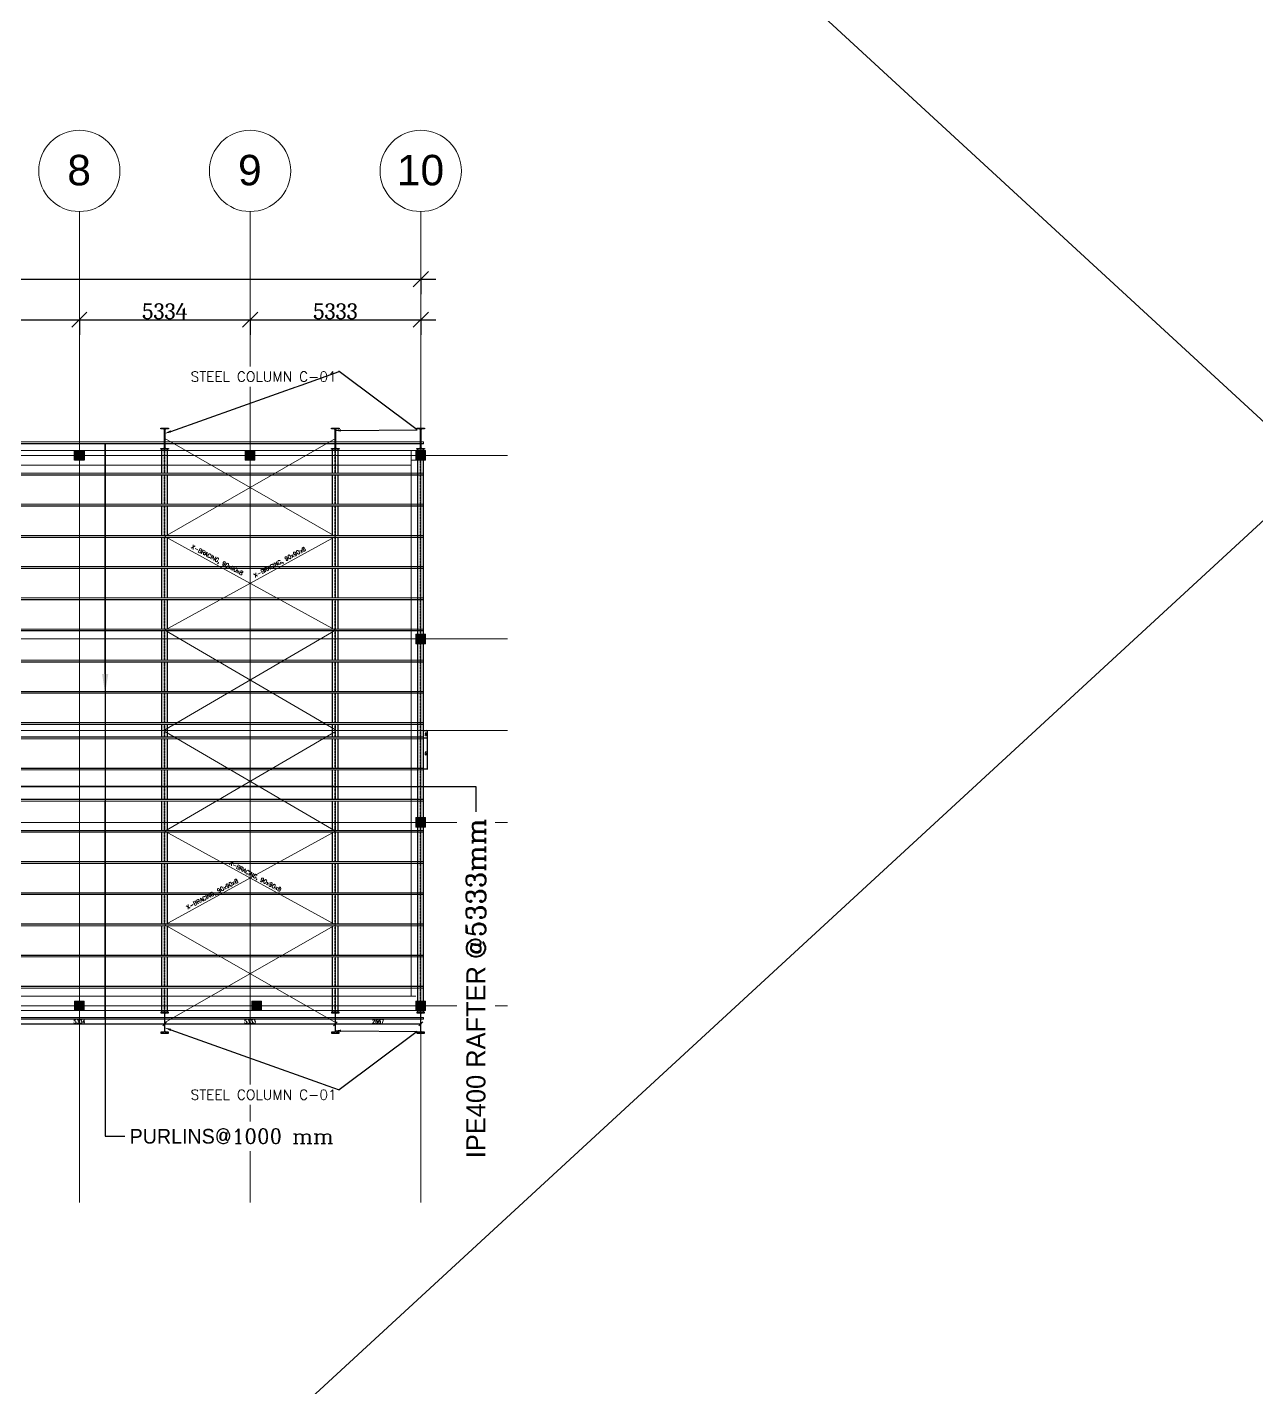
# Model space of a CAD drawing. Header units: millimetres. Extents: x -388065 to 2372687422, y -192755 to 667797.
# Drawn here: x 138765 to 177183, y -65192 to -22671 of the extents above; entities that cross this region are included whole.
import ezdxf
from ezdxf import colors
from ezdxf.entities.mleader import LeaderData, LeaderLine
from ezdxf.math import Vec2, Vec3

# ---------------------------------------------------------------- set-up
doc = ezdxf.new("R2010")
doc.units = ezdxf.units.MM
doc.linetypes.add('DASHED2', pattern=[0.375, 0.25, -0.125])
doc.linetypes.add('Grid Line 1_2_', pattern=[22.225, 12.7, -3.175, 3.175, -3.175])
for name, color, linetype, lineweight in [('A-ANNO-DIMS', 211, 'Continuous', 9), ('A-WALL', 113, 'Continuous', 9), ('BEAMS', 6, 'Continuous', 30), ('S-BEAM', 12, 'Continuous', 9), ('S-COLS', 52, 'Continuous', 9), ('S-GRID', 1, 'Continuous', 9), ('S-GRID-IDEN', 1, 'Continuous', 9), ('SLAB', 6, 'Continuous', 25), ('STR-STEEL_IN_SEC', 6, 'Continuous', 15), ('STR-TEXT', 7, 'Continuous', 9)]:
    doc.layers.add(name, color=color, linetype=linetype, lineweight=lineweight)
doc.styles.add('Arial', font='arial.ttf', dxfattribs={"height": 635})
doc.styles.add('Cambria_1', font='Cambria.ttf', dxfattribs={"height": 500})
doc.styles.add('DIM', font='ROMANS.SHX', dxfattribs={"width": 0.8})
doc.styles.add('MINA_MM_X-SEC', font='romans.shx', dxfattribs={"height": 125})
doc.styles.add('ROMANC', font='romanc', dxfattribs={"height": 0.3})
doc.dimstyles.new('D100-1-20', dxfattribs={"dimtxt": 50, "dimasz": 15, "dimexe": 10, "dimexo": 10, "dimgap": 15, "dimtad": 1, "dimdec": 0, "dimzin": 13, "dimdsep": 46, "dimtxsty": 'DIM', "dimblk1": 'OBLIQUE', "dimblk2": 'OBLIQUE', "dimsah": 1, "dimcen": 0, "dimdle": 10, "dimclrd": 8, "dimclre": 8, "dimclrt": 6, "dimadec": 0, "dimazin": 0, "dimtfac": 1, "dimtdec": 0, "dimtix": 1, "dimtmove": 2, "dimatfit": 3, "dimldrblk": 'OBLIQUE', "dimfxl": 1, "dimtolj": 1, "dimtzin": 13, "dimarcsym": 0})
doc.dimstyles.new('Linear_-_Cambria_2_5mm', dxfattribs={"dimscale": 304.8, "dimtxt": 500, "dimasz": 1.5625, "dimexe": 1.5625, "dimexo": 1.041667, "dimgap": 0, "dimtad": 1, "dimdec": 0, "dimzin": 0, "dimdsep": 46, "dimtxsty": 'Cambria_1', "dimblk1": 'OBLIQUE', "dimblk2": 'OBLIQUE', "dimsah": 1, "dimcen": 0.09, "dimdle": 1.5625, "dimazin": 0, "dimtfac": 1, "dimtdec": 0, "dimtix": 1, "dimtmove": 0, "dimatfit": 3, "dimfxl": 1, "dimtvp": 1, "dimtolj": 1, "dimtzin": 0, "dimarcsym": 2})

# ---------------------------------------------------------------- blocks, each defined once
blk = doc.blocks.new('L-Angles - CAE50x3-457353-Roof')
at = {"layer": 'S-BEAM'}
for p, q in [((35699, 31382), (-12481, 31382)), ((-12481, 31333), (35699, 31333)), ((23525, 31322), (20532, 31322)), ((26525, 31322), (23532, 31322)), ((29525, 31322), (26532, 31322)), ((32525, 31322), (29532, 31322)), ((35525, 31322), (32532, 31322)), ((35699, 31322), (35525, 31322)), ((35699, 31382), (35699, 31333)), ((35699, 31333), (35699, 31322))]:
    blk.add_line(p, q, dxfattribs=at)
blk = doc.blocks.new('Grid - Grid Head - Circle-14747-Furniture Plan')
at = {"layer": 'S-GRID-IDEN'}
blk.add_circle((0, 0), 6.35, dxfattribs=at)
blk = doc.blocks.new('_OBLIQUE')
at = {"color": 0, "linetype": 'ByBlock'}
blk.add_line((-0.5, -0.5), (0.5, 0.5), dxfattribs=at)
blk = doc.blocks.new('*D469')
at = {"layer": 'A-ANNO-DIMS', "color": 0, "lineweight": -2, "transparency": 16777216}
for p, q in [((130409, 13532), (136694, 13532)), ((130885, 13552), (130885, 13056)), ((136218, 13552), (136218, 13056))]:
    blk.add_line(p, q, dxfattribs=at)
at = {"layer": 'Defpoints', "color": 0, "transparency": 16777216}
for p in [(130885, 13869), (136218, 13869), (136218, 13532)]:
    blk.add_point(p, dxfattribs=at)
at = {"layer": 'A-ANNO-DIMS', "color": 0, "lineweight": -2, "transparency": 16777216, "xscale": 476.2499999999999, "yscale": 476.2499999999999, "zscale": 476.2499999999999, "rotation": 180}
blk.add_blockref('_OBLIQUE', (130885, 13532), dxfattribs=at)
at = {"layer": 'A-ANNO-DIMS', "color": 0, "lineweight": -2, "transparency": 16777216, "xscale": 476.2499999999999, "yscale": 476.2499999999999, "zscale": 476.2499999999999}
blk.add_blockref('_OBLIQUE', (136218, 13532), dxfattribs=at)
at = {"layer": 'A-ANNO-DIMS', "color": 0, "transparency": 16777216, "insert": (133552, 13794), "char_height": 500, "width": 1558.03, "attachment_point": 5, "style": 'Cambria_1'}
blk.add_mtext('\\A1;5333', dxfattribs=at)
blk = doc.blocks.new('*D470')
at = {"layer": 'A-ANNO-DIMS', "color": 0, "lineweight": -2, "transparency": 16777216}
for p, q in [((135742, 13532), (142028, 13532)), ((136218, 13552), (136218, 13056)), ((141552, 13552), (141552, 13056))]:
    blk.add_line(p, q, dxfattribs=at)
at = {"layer": 'Defpoints', "color": 0, "transparency": 16777216}
for p in [(136218, 13869), (141552, 13869), (141552, 13532)]:
    blk.add_point(p, dxfattribs=at)
at = {"layer": 'A-ANNO-DIMS', "color": 0, "lineweight": -2, "transparency": 16777216, "xscale": 476.2499999999999, "yscale": 476.2499999999999, "zscale": 476.2499999999999, "rotation": 180}
blk.add_blockref('_OBLIQUE', (136218, 13532), dxfattribs=at)
at = {"layer": 'A-ANNO-DIMS', "color": 0, "lineweight": -2, "transparency": 16777216, "xscale": 476.2499999999999, "yscale": 476.2499999999999, "zscale": 476.2499999999999}
blk.add_blockref('_OBLIQUE', (141552, 13532), dxfattribs=at)
at = {"layer": 'A-ANNO-DIMS', "color": 0, "transparency": 16777216, "insert": (138885, 13794), "char_height": 500, "width": 1558.03, "attachment_point": 5, "style": 'Cambria_1'}
blk.add_mtext('\\A1;5334', dxfattribs=at)
blk = doc.blocks.new('*D471')
at = {"layer": 'A-ANNO-DIMS', "color": 0, "lineweight": -2, "transparency": 16777216}
for p, q in [((141075, 13532), (147361, 13532)), ((141552, 13552), (141552, 13056)), ((146885, 13552), (146885, 13056))]:
    blk.add_line(p, q, dxfattribs=at)
at = {"layer": 'Defpoints', "color": 0, "transparency": 16777216}
for p in [(141552, 13869), (146885, 13869), (146885, 13532)]:
    blk.add_point(p, dxfattribs=at)
at = {"layer": 'A-ANNO-DIMS', "color": 0, "lineweight": -2, "transparency": 16777216, "xscale": 476.2499999999999, "yscale": 476.2499999999999, "zscale": 476.2499999999999, "rotation": 180}
blk.add_blockref('_OBLIQUE', (141552, 13532), dxfattribs=at)
at = {"layer": 'A-ANNO-DIMS', "color": 0, "lineweight": -2, "transparency": 16777216, "xscale": 476.2499999999999, "yscale": 476.2499999999999, "zscale": 476.2499999999999}
blk.add_blockref('_OBLIQUE', (146885, 13532), dxfattribs=at)
at = {"layer": 'A-ANNO-DIMS', "color": 0, "transparency": 16777216, "insert": (144218, 13794), "char_height": 500, "width": 1558.03, "attachment_point": 5, "style": 'Cambria_1'}
blk.add_mtext('\\A1;5333', dxfattribs=at)
blk = doc.blocks.new('*D472')
at = {"layer": 'A-ANNO-DIMS', "color": 0, "lineweight": -2, "transparency": 16777216}
for p, q in [((98409, 14802), (147361, 14802)), ((98885, 14822), (98885, 14326)), ((146885, 14822), (146885, 14326))]:
    blk.add_line(p, q, dxfattribs=at)
at = {"layer": 'Defpoints', "color": 0, "transparency": 16777216}
for p in [(98885, 15139), (146885, 15139), (146885, 14802)]:
    blk.add_point(p, dxfattribs=at)
at = {"layer": 'A-ANNO-DIMS', "color": 0, "lineweight": -2, "transparency": 16777216, "xscale": 476.2499999999999, "yscale": 476.2499999999999, "zscale": 476.2499999999999, "rotation": 180}
blk.add_blockref('_OBLIQUE', (98885, 14802), dxfattribs=at)
at = {"layer": 'A-ANNO-DIMS', "color": 0, "lineweight": -2, "transparency": 16777216, "xscale": 476.2499999999999, "yscale": 476.2499999999999, "zscale": 476.2499999999999}
blk.add_blockref('_OBLIQUE', (146885, 14802), dxfattribs=at)
at = {"layer": 'A-ANNO-DIMS', "color": 0, "transparency": 16777216, "insert": (122885, 15055), "char_height": 500, "width": 2021.5, "attachment_point": 5, "style": 'Cambria_1'}
blk.add_mtext('\\A1;48000', dxfattribs=at)
blk = doc.blocks.new('jjjjhhhhh')
at = {"layer": 'S-COLS'}
blk.add_hatch(color=256, dxfattribs=at).paths.add_polyline_path([(136068, 9439), (136368, 9439), (136368, 9139), (136068, 9139)])
for points in [[(141657, 9139), (141702, 9139), (141702, 9439), (141402, 9439), (141402, 9139)], [(147010, 9139), (147035, 9139), (147035, 9439), (146735, 9439), (146735, 9139)], [(146735, 3406), (147035, 3406), (147035, 3706), (146735, 3706)], [(147009, -2327), (147035, -2327), (147035, -2027), (146735, -2027), (146735, -2327), (146863, -2327)], [(136368, -8061), (136368, -7761), (136068, -7761), (136068, -8061)], [(141605, -8061), (141905, -8061), (141905, -7761), (141605, -7761), (141605, -8036)], [(146735, -8061), (147035, -8061), (147035, -7761), (146735, -7761), (146735, -8036)]]:
    blk.add_hatch(color=256, dxfattribs=at).paths.add_polyline_path(points, flags=0)
at = {"layer": 'A-WALL'}
for p, q in [((141402, 9139), (141402, 9439)), ((141702, 9439), (141702, 9139)), ((146735, 9139), (146735, 9414)), ((141702, 9139), (141402, 9139)), ((147035, 9139), (146735, 9139)), ((146735, 3406), (146735, 3706)), ((146735, 3706), (147035, 3706)), ((147035, 3406), (146735, 3406)), ((146735, -2327), (146735, -2027)), ((146735, -2027), (147035, -2027)), ((147035, -2327), (146735, -2327)), ((136068, -8061), (136068, -7761)), ((136068, -7761), (136368, -7761)), ((136368, -7761), (136368, -8061)), ((141605, -8061), (141605, -7761)), ((141605, -7761), (141905, -7761)), ((141905, -7761), (141905, -8061)), ((146735, -8036), (146735, -7761)), ((146735, -7761), (147035, -7761))]:
    blk.add_line(p, q, dxfattribs=at)
at = {"layer": 'A-WALL', "lineweight": 25}
blk.add_line((147035, -8061), (146785, -8061), dxfattribs=at)
at = {"layer": 'S-COLS', "lineweight": 15}
for p, q in [((136368, 9439), (136068, 9439)), ((136068, 9439), (136068, 9139)), ((136368, 9139), (136368, 9439)), ((136368, 9139), (136368, 9439)), ((141702, 9439), (141402, 9439)), ((147035, 9439), (146735, 9439)), ((147035, 9139), (147035, 9439)), ((136068, 9139), (136368, 9139)), ((147035, 3406), (147035, 3706)), ((147035, -2327), (147035, -2027)), ((136068, -8061), (136368, -8061)), ((141605, -8061), (141905, -8061)), ((146735, -8061), (147035, -8061)), ((147035, -8061), (147035, -7761))]:
    blk.add_line(p, q, dxfattribs=at)
at = {"layer": 'S-COLS'}
for p, q in [((141402, 9439), (141402, 9414)), ((141402, 9414), (141402, 9139)), ((141702, 9414), (141702, 9439)), ((141702, 9139), (141702, 9414)), ((146735, 9439), (146735, 9414)), ((146735, 9414), (146735, 9139)), ((141402, 9139), (141702, 9139)), ((146735, 9139), (147010, 9139)), ((147010, 9139), (147035, 9139)), ((147010, 3706), (146735, 3706)), ((146735, 3706), (146735, 3406)), ((146735, 3406), (147010, 3406)), ((147035, 3706), (147010, 3706)), ((147010, 3406), (147035, 3406)), ((147010, -2027), (146735, -2027)), ((146735, -2027), (146735, -2327)), ((147035, -2027), (147010, -2027)), ((146735, -2327), (147010, -2327)), ((147010, -2327), (147035, -2327)), ((136368, -7761), (136068, -7761)), ((136068, -7761), (136068, -8036)), ((136068, -8036), (136068, -8061)), ((136368, -8036), (136368, -7761)), ((136368, -8061), (136368, -8036)), ((141905, -7761), (141605, -7761)), ((141605, -7761), (141605, -8036)), ((141605, -8036), (141605, -8061)), ((141905, -8036), (141905, -7761)), ((141905, -8061), (141905, -8036)), ((147010, -7761), (146735, -7761)), ((146735, -7761), (146735, -8036)), ((146735, -8036), (146735, -8061)), ((147035, -7761), (147010, -7761))]:
    blk.add_line(p, q, dxfattribs=at)
at = {"layer": 'SLAB'}
blk.add_lwpolyline([(136068, 9439), (136368, 9439), (136368, 9139), (136068, 9139)], close=True, dxfattribs=at)
blk = doc.blocks.new('IPE 400')
at = {"layer": 'BEAMS'}
for points in [[(108971, -36608), (108971, -35854)], [(109151, -36608), (109151, -35854)], [(108971, -37582), (108971, -36668)], [(109151, -37582), (109151, -36668)], [(108971, -38556), (108971, -37642)], [(109151, -38556), (109151, -37642)], [(108971, -39530), (108971, -38616)], [(109151, -39530), (109151, -38616)], [(108971, -40504), (108971, -39590)], [(109151, -40504), (109151, -39590)], [(108971, -41478), (108971, -40564)], [(109151, -41478), (109151, -40564)], [(108971, -42452), (108971, -41538)], [(109151, -42452), (109151, -41538)], [(108971, -43426), (108971, -42512)], [(109151, -43426), (109151, -42512)], [(108971, -44400), (108971, -43486)], [(109151, -44400), (109151, -43486)], [(108971, -44848), (108971, -44460)], [(109151, -44848), (109151, -44460)], [(108971, -45823), (108971, -44908)], [(109151, -45823), (109151, -44908)], [(108971, -46797), (108971, -45882)], [(109151, -46797), (109151, -45882)], [(108971, -47771), (108971, -46857)], [(109151, -47771), (109151, -46857)], [(108971, -48745), (108971, -47831)], [(109151, -48745), (109151, -47831)], [(108971, -49719), (108971, -48805)], [(109151, -49719), (109151, -48805)], [(108971, -50693), (108971, -49779)], [(109151, -50693), (109151, -49779)], [(108971, -51667), (108971, -50753)], [(109151, -51667), (109151, -50753)], [(108971, -52641), (108971, -51727)], [(109151, -52641), (109151, -51727)], [(108971, -53454), (108971, -52701)], [(109151, -53454), (109151, -52701)]]:
    blk.add_lwpolyline(points, dxfattribs=at)
at = {"layer": 'BEAMS', "linetype": 'DASHED2'}
for points in [[(109056, -36608), (109056, -35854)], [(109065, -36608), (109065, -35854)], [(109056, -37582), (109056, -36668)], [(109065, -37582), (109065, -36668)], [(109056, -38556), (109056, -37642)], [(109065, -38556), (109065, -37642)], [(109056, -39530), (109056, -38616)], [(109065, -39530), (109065, -38616)], [(109056, -40504), (109056, -39590)], [(109065, -40504), (109065, -39590)], [(109056, -41478), (109056, -40564)], [(109065, -41478), (109065, -40564)], [(109056, -42452), (109056, -41538)], [(109065, -42452), (109065, -41538)], [(109056, -43426), (109056, -42512)], [(109065, -43426), (109065, -42512)], [(109056, -44400), (109056, -43486)], [(109065, -44400), (109065, -43486)], [(109056, -44848), (109056, -44460)], [(109065, -44848), (109065, -44460)], [(109056, -45823), (109056, -44908)], [(109065, -45823), (109065, -44908)], [(109056, -46797), (109056, -45882)], [(109065, -46797), (109065, -45882)], [(109056, -47771), (109056, -46857)], [(109065, -47771), (109065, -46857)], [(109056, -48745), (109056, -47831)], [(109065, -48745), (109065, -47831)], [(109056, -49719), (109056, -48805)], [(109065, -49719), (109065, -48805)], [(109056, -50693), (109056, -49779)], [(109065, -50693), (109065, -49779)], [(109056, -51667), (109056, -50753)], [(109065, -51667), (109065, -50753)], [(109056, -52641), (109056, -51727)], [(109065, -52641), (109065, -51727)], [(109056, -53454), (109056, -52701)], [(109065, -53454), (109065, -52701)]]:
    blk.add_lwpolyline(points, dxfattribs=at)
blk = doc.blocks.new('*D269')
at = {"layer": 'BEAMS', "color": 8, "lineweight": -3, "transparency": 16777216}
blk.add_line((137717, -53818), (143071, -53818), dxfattribs=at)
at = {"layer": 'BEAMS', "color": 8, "lineweight": -2, "transparency": 16777216}
for p, q in [((137727, -53764), (137727, -53828)), ((143061, -53764), (143061, -53828))]:
    blk.add_line(p, q, dxfattribs=at)
at = {"layer": 'Defpoints', "color": 0, "transparency": 16777216}
for p in [(137727, -53754), (143061, -53754), (143061, -53818)]:
    blk.add_point(p, dxfattribs=at)
at = {"layer": 'BEAMS', "color": 8, "lineweight": -3, "transparency": 16777216, "xscale": 120, "yscale": 120, "zscale": 120, "rotation": 180}
blk.add_blockref('_OBLIQUE', (137727, -53818), dxfattribs=at)
at = {"layer": 'BEAMS', "color": 8, "lineweight": -3, "transparency": 16777216, "xscale": 120, "yscale": 120, "zscale": 120}
blk.add_blockref('_OBLIQUE', (143061, -53818), dxfattribs=at)
at = {"layer": 'BEAMS', "color": 6, "transparency": 16777216, "insert": (140394, -53743), "char_height": 120, "attachment_point": 5, "style": 'DIM'}
blk.add_mtext('\\A1;5334', dxfattribs=at)
blk = doc.blocks.new('*D270')
at = {"layer": 'BEAMS', "color": 8, "lineweight": -3, "transparency": 16777216}
blk.add_line((143051, -53818), (148404, -53818), dxfattribs=at)
at = {"layer": 'BEAMS', "color": 8, "lineweight": -2, "transparency": 16777216}
for p, q in [((143061, -53764), (143061, -53828)), ((148394, -53764), (148394, -53828))]:
    blk.add_line(p, q, dxfattribs=at)
at = {"layer": 'Defpoints', "color": 0, "transparency": 16777216}
for p in [(143061, -53754), (148394, -53754), (148394, -53818)]:
    blk.add_point(p, dxfattribs=at)
at = {"layer": 'BEAMS', "color": 8, "lineweight": -3, "transparency": 16777216, "xscale": 120, "yscale": 120, "zscale": 120, "rotation": 180}
blk.add_blockref('_OBLIQUE', (143061, -53818), dxfattribs=at)
at = {"layer": 'BEAMS', "color": 8, "lineweight": -3, "transparency": 16777216, "xscale": 120, "yscale": 120, "zscale": 120}
blk.add_blockref('_OBLIQUE', (148394, -53818), dxfattribs=at)
at = {"layer": 'BEAMS', "color": 6, "transparency": 16777216, "insert": (145727, -53743), "char_height": 120, "attachment_point": 5, "style": 'DIM'}
blk.add_mtext('\\A1;5333', dxfattribs=at)
blk = doc.blocks.new('*D271')
at = {"layer": 'BEAMS', "color": 8, "lineweight": -3, "transparency": 16777216}
blk.add_line((148384, -53818), (151071, -53818), dxfattribs=at)
at = {"layer": 'BEAMS', "color": 8, "lineweight": -2, "transparency": 16777216}
for p, q in [((148394, -53764), (148394, -53828)), ((151061, -53764), (151061, -53828))]:
    blk.add_line(p, q, dxfattribs=at)
at = {"layer": 'Defpoints', "color": 0, "transparency": 16777216}
for p in [(148394, -53754), (151061, -53754), (151061, -53818)]:
    blk.add_point(p, dxfattribs=at)
at = {"layer": 'BEAMS', "color": 8, "lineweight": -3, "transparency": 16777216, "xscale": 120, "yscale": 120, "zscale": 120, "rotation": 180}
blk.add_blockref('_OBLIQUE', (148394, -53818), dxfattribs=at)
at = {"layer": 'BEAMS', "color": 8, "lineweight": -3, "transparency": 16777216, "xscale": 120, "yscale": 120, "zscale": 120}
blk.add_blockref('_OBLIQUE', (151061, -53818), dxfattribs=at)
at = {"layer": 'BEAMS', "color": 6, "transparency": 16777216, "insert": (149727, -53743), "char_height": 120, "attachment_point": 5, "style": 'DIM'}
blk.add_mtext('\\A1;2667', dxfattribs=at)
blk = doc.blocks.new('*D273')
at = {"layer": 'BEAMS', "color": 8, "lineweight": -2, "transparency": 16777216}
for p, q in [((151262, -44644), (151262, -44888)), ((151161, -44654), (151272, -44654)), ((151161, -44878), (151272, -44878))]:
    blk.add_line(p, q, dxfattribs=at)
at = {"layer": 'Defpoints', "color": 0, "transparency": 16777216}
for p in [(151151, -44654), (151151, -44878), (151262, -44878)]:
    blk.add_point(p, dxfattribs=at)
at = {"layer": 'BEAMS', "color": 8, "lineweight": -2, "transparency": 16777216, "xscale": 15, "yscale": 15, "zscale": 15}
for p, rotation in [((151262, -44654), 90), ((151262, -44878), 270)]:
    blk.add_blockref('_OBLIQUE', p, dxfattribs=dict(at, rotation=rotation))
at = {"layer": 'BEAMS', "color": 6, "transparency": 16777216, "insert": (151222, -44766), "char_height": 50, "attachment_point": 5, "rotation": 90, "style": 'DIM'}
blk.add_mtext('\\A1;224', dxfattribs=at)
blk = doc.blocks.new('*D274')
at = {"layer": 'BEAMS', "color": 8, "lineweight": -2, "transparency": 16777216}
for p, q in [((151161, -44878), (151272, -44878)), ((151262, -44868), (151262, -45862)), ((151161, -45852), (151272, -45852))]:
    blk.add_line(p, q, dxfattribs=at)
at = {"layer": 'Defpoints', "color": 0, "transparency": 16777216}
for p in [(151151, -44878), (151151, -45852), (151262, -45852)]:
    blk.add_point(p, dxfattribs=at)
at = {"layer": 'BEAMS', "color": 8, "lineweight": -2, "transparency": 16777216, "xscale": 15, "yscale": 15, "zscale": 15}
for p, rotation in [((151262, -44878), 90), ((151262, -45852), 270)]:
    blk.add_blockref('_OBLIQUE', p, dxfattribs=dict(at, rotation=rotation))
at = {"layer": 'BEAMS', "color": 6, "transparency": 16777216, "insert": (151222, -45365), "char_height": 50, "attachment_point": 5, "rotation": 90, "style": 'DIM'}
blk.add_mtext('\\A1;974', dxfattribs=at)
blk = doc.blocks.new('jjhjh')
at = {"layer": 'S-GRID', "color": 3, "linetype": 'Grid Line 1_2_'}
for p, q in [((136218.1, 16912.2), (136218.1, -14055.5)), ((141551.7, 16912.2), (141551.7, -14055.5)), ((146885.1, 16912.2), (146885.1, -14055.5)), ((149594.5, 9289.3), (93146.8, 9289.3)), ((149594.5, 3556), (93146.8, 3556)), ((149594.5, 689.3), (93146.8, 689.3)), ((149594.5, -2177.4), (93146.8, -2177.4)), ((149594.5, -7910.7), (93146.8, -7910.7))]:
    blk.add_line(p, q, dxfattribs=at)
at = {"layer": 'S-GRID-IDEN', "color": 3, "xscale": 199.9999999999999, "yscale": 199.9999999999999, "zscale": 199.9999999999999, "rotation": 180}
for p in [(136218.1, 18182.2), (141551.7, 18182.2), (146885.1, 18182.2)]:
    blk.add_blockref('Grid - Grid Head - Circle-14747-Furniture Plan', p, dxfattribs=at)
at = {"layer": 'S-GRID-IDEN', "color": 3, "char_height": 952.5, "attachment_point": 1, "style": 'Arial'}
for s, insert, width in [('8', (135841.3, 18684), 897.89), ('9', (141175, 18684), 897.89), ('10', (146137.3, 18684), 1795.78)]:
    blk.add_mtext(s, dxfattribs=dict(at, insert=insert, width=width))
at = {"layer": 'A-ANNO-DIMS'}
for base, p1, p2, override, picture, middle in [((146885.1, 14802.3), (98885.1, 15139.1), (146885.1, 15139.1), {"dimpost": '<>', "dimfxl": 48000}, '*D472', (122885.1, 15055.2)), ((136218.1, 13532.3), (130885.1, 13869.1), (136218.1, 13869.1), {"dimpost": '<>', "dimfxl": 5333}, '*D469', (133551.6, 13794.2)), ((141551.7, 13532.3), (136218.1, 13869.1), (141551.7, 13869.1), {"dimpost": '<>', "dimfxl": 5333.666}, '*D470', (138884.9, 13794.2)), ((146885.1, 13532.3), (141551.7, 13869.1), (146885.1, 13869.1), {"dimpost": '<>', "dimfxl": 5333.333}, '*D471', (144218.4, 13794.2))]:
    dim = blk.add_linear_dim(base=base, p1=p1, p2=p2, dimstyle='Linear_-_Cambria_2_5mm', override=override, dxfattribs=at)
    dim.commit()
    dim.dimension.update_dxf_attribs({"geometry": picture, "text_midpoint": middle})

msp = doc.modelspace()

# ---------------------------------------------------------------- linework, layer by layer
at = {"layer": 'A-WALL'}
for p, q in [((102910.7603, -35904.4213), (150760.7603, -35904.4213)), ((150760.7483, -35904.4213), (150760.7483, -40432.1335)), ((150760.7603, -35904.4213), (150760.7603, -36354.4213)), ((150760.7603, -36354.4213), (103360.7603, -36354.4213)), ((103360.7603, -52954.4213), (150910.7603, -52954.4213)), ((150760.7603, -53404.4213), (102910.7603, -53404.4213))]:
    msp.add_line(p, q, dxfattribs=at)
at = {"layer": 'BEAMS'}
msp.add_lwpolyline([(151019.6418, -35832.4838, 0.4142135624), (151053.7668, -35798.3588), (151053.7668, -35260.4838, 0.4142135624), (151019.6418, -35226.3588), (150941.5877, -35226.3588), (150941.5877, -35204.4213), (151179.921, -35204.4213), (151179.921, -35226.3588), (151101.8668, -35226.3588, 0.4142135624), (151067.7418, -35260.4838), (151067.7418, -35798.3588, 0.4142135624), (151101.8668, -35832.4838), (151179.921, -35832.4838), (151179.921, -35854.4213), (150941.5877, -35854.4213), (150941.5877, -35832.4838)], format="xyb", close=True, dxfattribs=at)
at = {"layer": 'S-BEAM'}
for p, q in [((150960.7573, -35904.4213), (150760.7603, -35904.4213)), ((151060.7603, -35904.4213), (151000.7573, -35904.4213)), ((151210.7603, -35904.4213), (151060.7603, -35904.4213)), ((150760.7603, -36204.4213), (150910.7603, -36204.4213)), ((150760.7603, -53404.4213), (150960.7573, -53404.4213)), ((151000.7573, -53404.4213), (151060.7603, -53404.4213)), ((151060.7603, -53404.4213), (151210.7603, -53404.4213))]:
    msp.add_line(p, q, dxfattribs=at)

# ---------------------------------------------------------------- block references
at = {"layer": 'BEAMS'}
for name, p in [('jjhjh', (4175.7015, -45343.7216)), ('jjjjhhhhh', (4175.6985, -45343.7216))]:
    msp.add_blockref(name, p, dxfattribs=at)
at = {"layer": 'S-BEAM'}
msp.add_blockref('L-Angles - CAE50x3-457353-Roof', (115452.0813, -67015.7212), dxfattribs=at)

# ---------------------------------------------------------------- dimensions: what is measured, and where the dimension line sits
at = {"layer": 'BEAMS'}
for base, p1, p2, picture, middle in [((151261.8677, -44878.0544), (151150.7603, -44654.4213), (151150.748, -44878.0544), '*D273', (151221.8677, -44766.2379)), ((151261.8677, -45852.1396), (151150.748, -44878.0544), (151150.7603, -45852.1396), '*D274', (151221.8677, -45365.097))]:
    dim = msp.add_linear_dim(base=base, p1=p1, p2=p2, angle=90, dimstyle='D100-1-20', dxfattribs=at)
    dim.commit()
    dim.dimension.update_dxf_attribs({"geometry": picture, "text_midpoint": middle})

# ---------------------------------------------------------------- next in the draw order: leaders
at = {"layer": 'BEAMS', "color": 4, "lineweight": -2, "ltscale": 2000}
ml = msp.add_multileader_mtext('Standard', dxfattribs=at)
ml.set_content('PURLINS{\\Fromanc|c0;\\C3;@1000 mm}', color=4)
ml.set_leader_properties()
ml.build(insert=Vec2(0, 0))
ml.multileader.update_dxf_attribs({"has_text_frame": 1, "dogleg_length": 0.36, "arrow_head_size": 595, "scale": 1700})
ctx = ml.context
ctx.base_point, ctx.scale, ctx.char_height, ctx.arrow_head_size, ctx.landing_gap_size, ctx.plane_origin = Vec3(141811.784, -57331.149), 1700, 459, 595, 153, Vec3(145444.4884, -46670.691)
notes = []
notes.append((ctx, [(0, (1, 1, 0), (141199.784, -57331.149), (1, 0), 612, [(19, [(141199.784, -43475.0622), (141199.784, -42512.2245), (141199.784, -41538.1393), (141199.784, -40564.054), (141199.784, -39589.9688), (141199.784, -38615.8836), (141199.784, -37630.5508), (141199.784, -36667.7132), (141199.784, -35693.6279), (141199.784, -44460.3949), (141199.784, -44908.4137), (141199.784, -45882.4989), (141199.784, -47830.6693), (141199.784, -48804.7546), (141199.784, -49778.8398), (141199.784, -50752.925), (141199.784, -51727.0102), (141199.784, -52701.0954), (141199.784, -53675.1807), (141199.784, -46856.5841)], 0, [])])]))
ctx.mtext.insert, ctx.mtext.flow_direction = Vec3(141964.784, -57101.649), 5
ctx.mtext.has_bg_fill, ctx.mtext.bg_color, ctx.mtext.bg_scale_factor, ctx.mtext.bg_transparency, ctx.mtext.use_window_bg_color = 1, -1027028792, 1.5, 0, 1
for ctx, leaders in notes:
    for number, flags, end, landing, length, lines in leaders:
        leader = LeaderData()
        leader.index, (leader.has_last_leader_line, leader.has_dogleg_vector, leader.attachment_direction) = number, flags
        leader.last_leader_point, leader.dogleg_vector, leader.dogleg_length = Vec3(end), Vec3(landing), length
        for number, points, colour, breaks in lines:
            line = LeaderLine()
            line.index, line.vertices, line.color, line.breaks = number, Vec3.list(points), colors.encode_raw_color(colour), breaks
            leader.lines.append(line)
        ctx.leaders.append(leader)

# ---------------------------------------------------------------- next in the draw order: linework, layer by layer
at = {"layer": 'BEAMS'}
for points in [[(143019.6408, -35832.4838, 0.4142135624), (143053.7658, -35798.3588), (143053.7658, -35260.4838, 0.4142135624), (143019.6408, -35226.3588), (142941.5867, -35226.3588), (142941.5867, -35204.4213), (143179.92, -35204.4213), (143179.92, -35226.3588), (143101.8658, -35226.3588, 0.4142135624), (143067.7408, -35260.4838), (143067.7408, -35798.3588, 0.4142135624), (143101.8658, -35832.4838), (143179.92, -35832.4838), (143179.92, -35854.4213), (142941.5867, -35854.4213), (142941.5867, -35832.4838)], [(148352.9738, -35832.4838, 0.4142135624), (148387.0988, -35798.3588), (148387.0988, -35260.4838, 0.4142135624), (148352.9738, -35226.3588), (148274.9197, -35226.3588), (148274.9197, -35204.4213), (148513.253, -35204.4213), (148513.253, -35226.3588), (148435.1988, -35226.3588, 0.4142135624), (148401.0738, -35260.4838), (148401.0738, -35798.3588, 0.4142135624), (148435.1988, -35832.4838), (148513.253, -35832.4838), (148513.253, -35854.4213), (148274.9197, -35854.4213), (148274.9197, -35832.4838)]]:
    msp.add_lwpolyline(points, format="xyb", close=True, dxfattribs=at)

# ---------------------------------------------------------------- next in the draw order: block references
at = {"layer": 'S-BEAM'}
for p in [(115452.0813, -67989.8064), (115452.0813, -68963.8916), (115452.0813, -69937.9768), (115452.0813, -70912.062), (115452.0813, -71886.1473), (115452.0813, -72860.2325), (115452.0813, -73834.3177), (115452.0813, -74808.4029), (115452.0813, -75782.4881)]:
    msp.add_blockref('L-Angles - CAE50x3-457353-Roof', p, dxfattribs=at)
at = {"layer": 'S-BEAM', "xscale": -1, "rotation": 180}
for p in [(115452.0813, -13526.3544), (115452.0813, -14500.4396)]:
    msp.add_blockref('L-Angles - CAE50x3-457353-Roof', p, dxfattribs=at)

# ---------------------------------------------------------------- next in the draw order: texts
at = {"layer": 'STR-TEXT', "color": 7, "ltscale": 10, "char_height": 125, "width": 2065.322442, "attachment_point": 5, "style": 'MINA_MM_X-SEC'}
for insert, rotation in [((144691.62, -39336.1475), 331.79652623), ((146661.8691, -39406.5813), 28.20347377)]:
    msp.add_mtext('\\A1;X-BRACING, 90x90x8', dxfattribs=dict(at, insert=insert, rotation=rotation))

# ---------------------------------------------------------------- next in the draw order: leaders
at = {"layer": 'BEAMS', "color": 4, "lineweight": -2, "ltscale": 2000}
ml = msp.add_multileader_mtext('Standard', dxfattribs=at)
ml.set_content('IPE400 RAFTER {\\Fromanc|c0;\\C3;@5333mm}', color=4)
ml.set_leader_properties()
ml.build(insert=Vec2(0, 0))
ml.multileader.update_dxf_attribs({"has_text_frame": 1, "dogleg_length": 0.36, "arrow_head_size": 770, "scale": 2200})
ctx = ml.context
ctx.base_point, ctx.scale, ctx.char_height, ctx.arrow_head_size, ctx.landing_gap_size, ctx.plane_origin, ctx.plane_x_axis, ctx.plane_y_axis = Vec3(152783.9367, -60343.6102), 2200, 594, 770, 198, Vec3(161962.8789, -46418.1854), Vec3(0, 1), Vec3(-1, 0)
ctx.text_align_type = 2
notes = []
notes.append((ctx, [(1, (1, 1, 0), (152783.9367, -46398.753), (0, -1), 792, [(16, [(137731.7202, -46398.753), (143056.4533, -46398.753), (148389.7863, -46398.753), (132398.3872, -46398.753), (127060.7543, -46398.753), (121731.7212, -46398.753), (111065.0552, -46398.753), (111065.0552, -46398.753), (116398.7212, -46398.753), (105723.1223, -46398.753)], 0, [])])]))
ctx.mtext.insert, ctx.mtext.text_direction, ctx.mtext.rotation, ctx.mtext.alignment, ctx.mtext.flow_direction = Vec3(152486.9367, -47388.753), Vec3(0, 1), 1.5707963268, 3, 5
ctx.mtext.has_bg_fill, ctx.mtext.bg_color, ctx.mtext.bg_scale_factor, ctx.mtext.bg_transparency, ctx.mtext.use_window_bg_color = 1, -1027028792, 1.5, 0, 1
for ctx, leaders in notes:
    for number, flags, end, landing, length, lines in leaders:
        leader = LeaderData()
        leader.index, (leader.has_last_leader_line, leader.has_dogleg_vector, leader.attachment_direction) = number, flags
        leader.last_leader_point, leader.dogleg_vector, leader.dogleg_length = Vec3(end), Vec3(landing), length
        for number, points, colour, breaks in lines:
            line = LeaderLine()
            line.index, line.vertices, line.color, line.breaks = number, Vec3.list(points), colors.encode_raw_color(colour), breaks
            leader.lines.append(line)
        ctx.leaders.append(leader)

# ---------------------------------------------------------------- next in the draw order: linework, layer by layer
at = {"layer": 'A-WALL'}
msp.add_line((150760.7483, -39589.9688), (150760.7483, -52954.4213), dxfattribs=at)
at = {"layer": 'BEAMS'}
for points in [[(150970.7424, -53429.4213), (150970.7424, -35879.4213)], [(151150.7424, -53429.4213), (151150.7424, -35879.4213)]]:
    msp.add_lwpolyline(points, dxfattribs=at)
at = {"layer": 'BEAMS', "linetype": 'DASHED2'}
for points in [[(151056.4424, -53429.4213), (151056.4424, -35879.4213)], [(151065.0424, -53429.4213), (151065.0424, -35879.4213)]]:
    msp.add_lwpolyline(points, dxfattribs=at)

# ---------------------------------------------------------------- next in the draw order: block references
at = {"layer": 'BEAMS'}
for p in [(33999.999, 0), (39333.332, 0)]:
    msp.add_blockref('IPE 400', p, dxfattribs=at)
at = {"layer": 'S-BEAM', "xscale": -1, "rotation": 180}
for p in [(115452.0813, -15474.5248), (115452.0813, -16448.6101), (115452.0813, -17422.6953), (115452.0813, -18396.7805), (115452.0813, -19370.8657), (115452.0813, -20344.9509), (115452.0813, -21319.0362), (115452.0813, -22293.1214)]:
    msp.add_blockref('L-Angles - CAE50x3-457353-Roof', p, dxfattribs=at)

# ---------------------------------------------------------------- next in the draw order: texts
at = {"layer": 'STR-TEXT', "color": 7, "ltscale": 10, "char_height": 125, "width": 2065.322442, "attachment_point": 5, "style": 'MINA_MM_X-SEC'}
for insert, rotation in [((145884.0302, -49224.1876), 331.79652623), ((144554.9922, -49778.8398), 28.20347377)]:
    msp.add_mtext('\\A1;X-BRACING, 90x90x8', dxfattribs=dict(at, insert=insert, rotation=rotation))

# ---------------------------------------------------------------- next in the draw order: dimensions: what is measured, and where the dimension line sits
at = {"layer": 'BEAMS'}
for base, p1, p2, picture, middle in [((143060.7533, -53818.0836), (137727.0873, -53754.4213), (143060.7533, -53754.4213), '*D269', (140393.9203, -53743.0836)), ((148394.0863, -53818.0836), (143060.7533, -53754.4213), (148394.0863, -53754.4213), '*D270', (145727.4198, -53743.0836)), ((151060.7543, -53818.0836), (148394.0863, -53754.4213), (151060.7543, -53754.4213), '*D271', (149727.4203, -53743.0836))]:
    dim = msp.add_linear_dim(base=base, p1=p1, p2=p2, dimstyle='D100-1-20', override={"dimtxt": 120, "dimasz": 120, "dimlwd": 65533}, dxfattribs=at)
    dim.commit()
    dim.dimension.update_dxf_attribs({"geometry": picture, "text_midpoint": middle})

# ---------------------------------------------------------------- next in the draw order: leaders
at = {"color": 3, "lineweight": 25}
ml = msp.add_multileader_mtext('Standard', dxfattribs=at)
ml.set_content('STEEL COLUMN C-01', color=3, style='ROMANC')
ml.set_leader_properties()
ml.build(insert=Vec2(0, 0))
ml.multileader.update_dxf_attribs({"has_text_frame": 1, "text_right_attachment_type": 0, "dogleg_length": 22.4749, "arrow_head_size": 210, "scale": 7})
ctx = ml.context
ctx.base_point, ctx.scale, ctx.char_height, ctx.arrow_head_size, ctx.landing_gap_size, ctx.plane_origin = Vec3(143127.2752, -33590.8638), 7, 315, 210, 56, Vec3(142352.6763, -34810.6458)
ctx.right_attachment, ctx.text_align_type = 0, 2
notes = []
notes.append((ctx, [(1, (1, 1, 0), (148511.7501, -33433.3638), (-1, 0), 22.4749, [(1, [(143054.3033, -35372.1158)], 0, []), (2, [(148356.1363, -35274.6713), (150950.7543, -35254.4213)], 0, [])])]))
ctx.mtext.insert, ctx.mtext.alignment, ctx.mtext.flow_direction = Vec3(148433.2752, -33433.3638), 3, 5
ctx.mtext.has_bg_fill, ctx.mtext.bg_color, ctx.mtext.bg_scale_factor, ctx.mtext.bg_transparency, ctx.mtext.use_window_bg_color = 1, -1027028792, 1.5, 0, 1
for ctx, leaders in notes:
    for number, flags, end, landing, length, lines in leaders:
        leader = LeaderData()
        leader.index, (leader.has_last_leader_line, leader.has_dogleg_vector, leader.attachment_direction) = number, flags
        leader.last_leader_point, leader.dogleg_vector, leader.dogleg_length = Vec3(end), Vec3(landing), length
        for number, points, colour, breaks in lines:
            line = LeaderLine()
            line.index, line.vertices, line.color, line.breaks = number, Vec3.list(points), colors.encode_raw_color(colour), breaks
            leader.lines.append(line)
        ctx.leaders.append(leader)

# ---------------------------------------------------------------- next in the draw order: linework, layer by layer
at = {"layer": 'STR-STEEL_IN_SEC'}
for points in [[(143061.3443, -44625.2728), (148393.8609, -41509.7879), (143059.6253, -38583.0126), (148394.0893, -35529.4213)], [(148393.4983, -44625.2728), (143060.9818, -41509.7879), (148395.2174, -38583.0126), (143060.7533, -35529.4213)]]:
    msp.add_lwpolyline(points, dxfattribs=at)

# ---------------------------------------------------------------- next in the draw order: leaders
at = {"color": 3, "lineweight": 25}
ml = msp.add_multileader_mtext('Standard', dxfattribs=at)
ml.set_content('STEEL COLUMN C-01', color=3, style='ROMANC')
ml.set_leader_properties()
ml.build(insert=Vec2(0, 0))
ml.multileader.update_dxf_attribs({"has_text_frame": 1, "text_right_attachment_type": 0, "dogleg_length": 22.4749, "arrow_head_size": 210, "scale": 7})
ctx = ml.context
ctx.base_point, ctx.scale, ctx.char_height, ctx.arrow_head_size, ctx.landing_gap_size, ctx.plane_origin = Vec3(143127.2752, -56032.9787), 7, 315, 210, 56, Vec3(142352.6763, -54498.1967)
ctx.right_attachment, ctx.text_align_type = 0, 2
notes = []
notes.append((ctx, [(1, (1, 1, 0), (148511.7501, -55875.4787), (-1, 0), 22.4749, [(1, [(143054.3033, -53936.7268)], 0, []), (2, [(148356.1363, -54034.1713), (150950.7543, -54054.4213)], 0, [])])]))
ctx.mtext.insert, ctx.mtext.alignment, ctx.mtext.flow_direction = Vec3(148433.2752, -55875.4787), 3, 5
ctx.mtext.has_bg_fill, ctx.mtext.bg_color, ctx.mtext.bg_scale_factor, ctx.mtext.bg_transparency, ctx.mtext.use_window_bg_color = 1, -1027028792, 1.5, 0, 1
for ctx, leaders in notes:
    for number, flags, end, landing, length, lines in leaders:
        leader = LeaderData()
        leader.index, (leader.has_last_leader_line, leader.has_dogleg_vector, leader.attachment_direction) = number, flags
        leader.last_leader_point, leader.dogleg_vector, leader.dogleg_length = Vec3(end), Vec3(landing), length
        for number, points, colour, breaks in lines:
            line = LeaderLine()
            line.index, line.vertices, line.color, line.breaks = number, Vec3.list(points), colors.encode_raw_color(colour), breaks
            leader.lines.append(line)
        ctx.leaders.append(leader)

# ---------------------------------------------------------------- next in the draw order: linework, layer by layer
at = {"layer": 'BEAMS'}
for points in [[(143019.6408, -53476.3588, -0.4142135624), (143053.7658, -53510.4838), (143053.7658, -54048.3588, -0.4142135624), (143019.6408, -54082.4838), (142941.5867, -54082.4838), (142941.5867, -54104.4213), (143179.92, -54104.4213), (143179.92, -54082.4838), (143101.8658, -54082.4838, -0.4142135624), (143067.7408, -54048.3588), (143067.7408, -53510.4838, -0.4142135624), (143101.8658, -53476.3588), (143179.92, -53476.3588), (143179.92, -53454.4213), (142941.5867, -53454.4213), (142941.5867, -53476.3588)], [(148352.9738, -53476.3588, -0.4142135624), (148387.0988, -53510.4838), (148387.0988, -54048.3588, -0.4142135624), (148352.9738, -54082.4838), (148274.9197, -54082.4838), (148274.9197, -54104.4213), (148513.253, -54104.4213), (148513.253, -54082.4838), (148435.1988, -54082.4838, -0.4142135624), (148401.0738, -54048.3588), (148401.0738, -53510.4838, -0.4142135624), (148435.1988, -53476.3588), (148513.253, -53476.3588), (148513.253, -53454.4213), (148274.9197, -53454.4213), (148274.9197, -53476.3588)], [(151019.6418, -53476.3588, -0.4142135624), (151053.7668, -53510.4838), (151053.7668, -54048.3588, -0.4142135624), (151019.6418, -54082.4838), (150941.5877, -54082.4838), (150941.5877, -54104.4213), (151179.921, -54104.4213), (151179.921, -54082.4838), (151101.8668, -54082.4838, -0.4142135624), (151067.7418, -54048.3588), (151067.7418, -53510.4838, -0.4142135624), (151101.8668, -53476.3588), (151179.921, -53476.3588), (151179.921, -53454.4213), (150941.5877, -53454.4213), (150941.5877, -53476.3588)]]:
    msp.add_lwpolyline(points, format="xyb", close=True, dxfattribs=at)
at = {"layer": 'STR-STEEL_IN_SEC', "color": 7, "ltscale": 0.1}
for p, q in [((9539.1551, 119679.6795), (348586.9054, -192755.4137)), ((348586.9054, 119679.6795), (9539.1551, -192755.4137))]:
    msp.add_line(p, q, dxfattribs=at)
at = {"layer": 'STR-STEEL_IN_SEC'}
for points in [[(143061.3443, -44683.5698), (148393.8609, -47799.0547), (143059.6253, -50725.83), (148394.0893, -53779.4213)], [(148393.4983, -44683.5698), (143060.9818, -47799.0547), (148395.2174, -50725.83), (143060.7533, -53779.4213)]]:
    msp.add_lwpolyline(points, dxfattribs=at)

doc.saveas('drawing.dxf')
